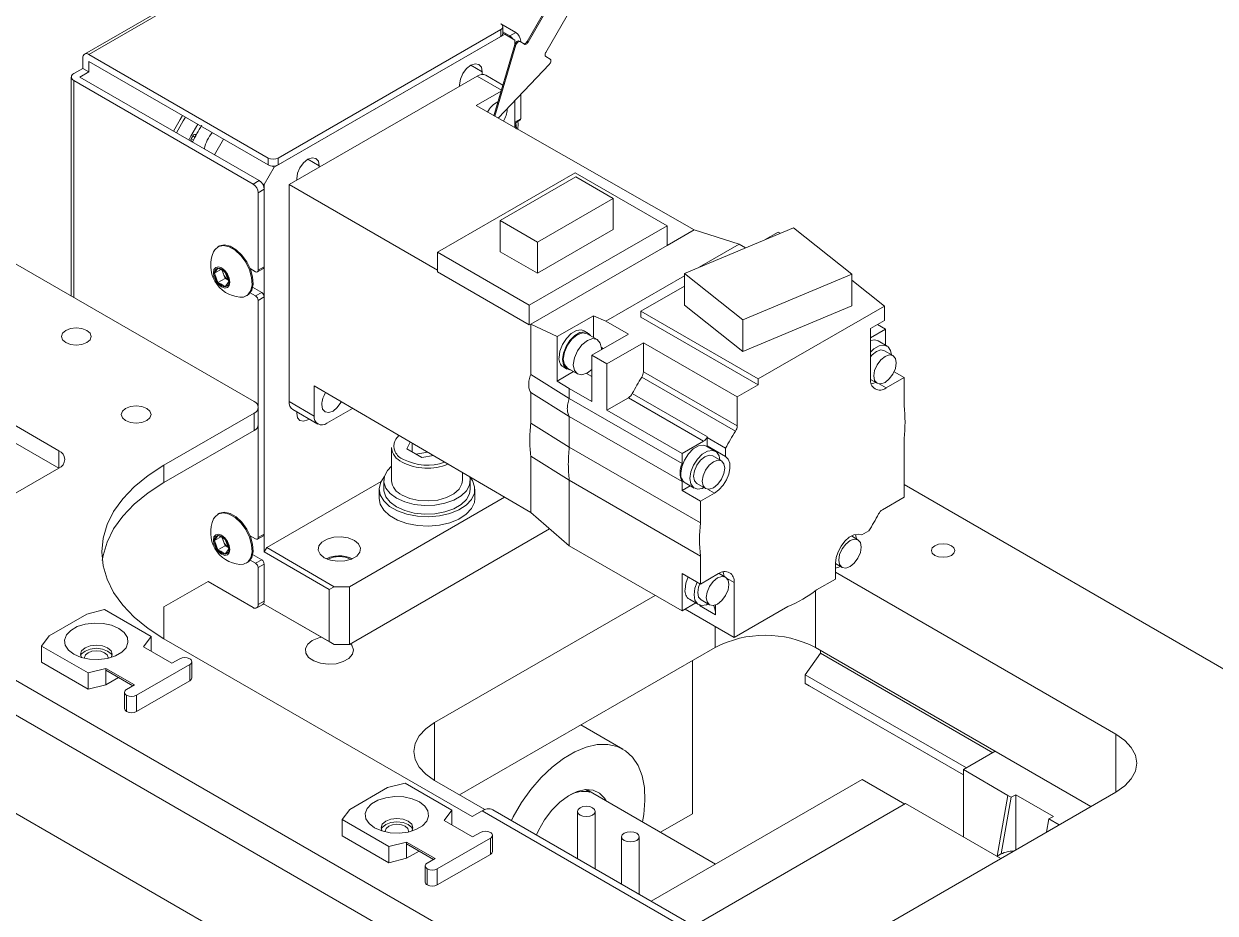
# Model space of a CAD drawing. Header units: millimetres. Extents: x 19 to 1667, y -46 to 1235.
# Drawn here: x 600 to 768.1, y 909.1 to 1034.6 of the extents above; entities that cross this region are included whole.
import ezdxf

# ---------------------------------------------------------------- set-up
doc = ezdxf.new("R2010")
doc.units = ezdxf.units.MM
doc.header["$LTSCALE"] = 4

msp = doc.modelspace()

# ---------------------------------------------------------------- linework, layer by layer
at = {"color": 7, "linetype": 'Continuous', "lineweight": 18}
for p, q in [((690.897, 1066.544), (671.036, 1032.144)), ((691.038, 1066.463), (671.177, 1032.063)), ((673.677, 1030.619), (693.538, 1065.019)), ((641.401, 1049.322), (608.592, 1030.382)), ((642.001, 1049.263), (609.191, 1030.322)), ((667.337, 1034.636), (669.437, 1033.424)), ((667.609, 1033.261), (667.609, 1034.241)), ((635.354, 1014.402), (667.881, 1033.179)), ((635.92, 1015.708), (667.316, 1033.833)), ((635.92, 1014.729), (667.316, 1032.853)), ((667.316, 1032.853), (667.316, 1033.833)), ((667.609, 1033.5), (668.588, 1032.934)), ((667.881, 1033.179), (667.609, 1033.337)), ((669.296, 1032.363), (667.881, 1033.179)), ((668.588, 1032.934), (669.437, 1033.424)), ((669.296, 1032.363), (669.296, 1031.625)), ((669.333, 1031.752), (666.342, 1021.685)), ((669.475, 1031.67), (666.483, 1021.604)), ((669.326, 1031.727), (669.296, 1031.709)), ((669.296, 1031.709), (669.296, 1031.625)), ((669.475, 1031.67), (669.333, 1031.752)), ((669.91, 1032.217), (670.051, 1032.135)), ((670.144, 1032.199), (670.042, 1032.141)), ((670.677, 1031.774), (670.051, 1032.135)), ((670.144, 1032.199), (670.144, 1032.082)), ((671.036, 1032.144), (671.177, 1032.063)), ((608.343, 1028.362), (608.343, 1029.832)), ((609.191, 1030.322), (634.506, 1015.708)), ((609.191, 1029.342), (609.191, 1027.873)), ((609.191, 1029.342), (634.506, 1014.729)), ((666.969, 1021.327), (674.188, 1028.948)), ((674.303, 1029.68), (673.677, 1030.042)), ((607.07, 1027.628), (608.343, 1028.362)), ((609.191, 1027.873), (607.919, 1027.138)), ((608.343, 1028.362), (609.191, 1027.873)), ((637.476, 1011.956), (663.992, 1027.264)), ((663.118, 1028.811), (664.709, 1027.893)), ((663.992, 1027.264), (667.413, 1025.289)), ((664.709, 1027.502), (664.709, 1027.893)), ((667.627, 1026.011), (665.242, 1027.388)), ((606.719, 1027.138), (606.719, 996.233)), ((607.07, 1026.648), (632.385, 1012.034)), ((607.07, 1026.648), (607.07, 996.03)), ((633.233, 1012.524), (607.919, 1027.138)), ((661.527, 1026.056), (661.527, 1025.841)), ((663.853, 1023.102), (667.365, 1025.129)), ((670.144, 1024.679), (670.144, 1021.258)), ((663.853, 1023.102), (694.612, 1005.59)), ((668.244, 1022.586), (668.243, 1022.672)), ((669.296, 1023.783), (669.296, 1020.003)), ((669.296, 1020.768), (670.144, 1021.258)), ((669.296, 1020.599), (670.04, 1021.029)), ((669.305, 1020.604), (669.422, 1019.887)), ((624.311, 1018.917), (624.114, 1019.03)), ((623.951, 1018.224), (623.646, 1018.4)), ((623.842, 1018.002), (623.65, 1018.113)), ((624.174, 1018.661), (623.868, 1018.838)), ((626.94, 1016.157), (628.213, 1018.362)), ((634.506, 1014.729), (634.506, 1015.708)), ((635.92, 1015.708), (635.92, 1014.729)), ((640.118, 1015.534), (641.709, 1014.615)), ((635.354, 1014.402), (633.94, 1011.953)), ((635.072, 1014.565), (635.354, 1014.402)), ((641.709, 1014.4), (641.709, 1014.615)), ((632.385, 1012.034), (633.233, 1012.524)), ((638.527, 1012.778), (638.527, 1012.563)), ((658.406, 1002.405), (677.852, 1013.63)), ((667.263, 1006.886), (677.94, 1013.049)), ((677.852, 1013.63), (690.792, 1006.16)), ((677.94, 1013.049), (683.208, 1010.008)), ((633.94, 1011.299), (633.092, 1010.809)), ((633.092, 999.868), (633.092, 1010.809)), ((633.94, 1011.953), (633.657, 1012.116)), ((633.94, 960.102), (633.94, 1011.953)), ((633.94, 1000.358), (633.94, 1011.299)), ((637.476, 981.336), (637.476, 1011.956)), ((658.406, 999.874), (637.476, 1011.956)), ((672.531, 1003.844), (683.208, 1010.008)), ((683.208, 1010.008), (683.208, 1005.599)), ((667.263, 1006.886), (672.531, 1003.844)), ((667.263, 1002.476), (667.263, 1006.886)), ((690.792, 1006.16), (671.346, 994.935)), ((672.531, 999.435), (683.208, 1005.599)), ((690.792, 1006.16), (690.792, 1003.384)), ((694.612, 1005.59), (690.792, 1003.384)), ((693.275, 999.43), (708.646, 1005.877)), ((694.612, 1005.59), (694.616, 1005.592)), ((694.616, 1005.592), (700.98, 1003.551)), ((708.646, 1005.877), (716.875, 999.339)), ((632.526, 981.335), (591.514, 1005.011)), ((672.531, 1003.844), (672.531, 999.435)), ((704.657, 1004.204), (706.489, 1005.262)), ((706.489, 1005.262), (706.78, 1005.095)), ((627.556, 1003.25), (627.415, 1003.168)), ((658.406, 999.629), (658.406, 1002.405)), ((671.346, 994.935), (658.406, 1002.405)), ((667.263, 1002.476), (672.531, 999.435)), ((671.558, 992.281), (690.792, 1003.384)), ((700.98, 1003.551), (695.349, 1000.3)), ((700.98, 1003.551), (701.871, 1003.036)), ((626.909, 999.436), (627.419, 1000.162)), ((627.926, 1000.023), (626.909, 999.436)), ((626.909, 999.436), (627.419, 998.121)), ((628.436, 998.708), (627.419, 998.121)), ((628.436, 998.708), (627.995, 999.843)), ((628.436, 998.708), (628.874, 998.455)), ((628.95, 998.258), (628.44, 999.573)), ((631.963, 1000.111), (632.738, 999.664)), ((632.988, 999.639), (633.837, 1000.129)), ((633.092, 999.868), (633.94, 1000.358)), ((671.346, 992.158), (658.406, 999.629)), ((693.275, 999.103), (682.165, 992.689)), ((693.275, 999.43), (701.504, 992.892)), ((693.275, 994.939), (693.275, 999.43)), ((701.504, 992.892), (716.875, 999.339)), ((716.875, 999.339), (716.875, 994.848)), ((628.95, 998.258), (628.44, 997.532)), ((633.587, 996.724), (632.312, 997.46)), ((687.115, 994.077), (693.275, 997.634)), ((716.875, 998.482), (721.488, 994.817)), ((631.415, 996.24), (631.556, 996.322)), ((632.738, 996.234), (631.963, 996.681)), ((632.738, 996.234), (633.587, 996.724)), ((633.94, 996.112), (633.092, 995.622)), ((633.092, 980.682), (633.092, 995.622)), ((633.94, 962.633), (633.94, 996.112)), ((671.346, 994.935), (671.346, 992.158)), ((703.661, 984.525), (687.115, 994.077)), ((687.115, 993.261), (687.115, 994.077)), ((693.275, 994.939), (701.504, 988.401)), ((701.504, 988.401), (716.875, 994.848)), ((703.661, 984.525), (721.488, 994.817)), ((721.488, 994.817), (721.488, 992.775)), ((671.558, 992.281), (671.346, 992.158)), ((675.302, 990.513), (671.558, 992.281)), ((671.558, 992.281), (671.558, 985.145)), ((680.397, 993.455), (675.302, 990.513)), ((682.165, 992.689), (680.397, 993.455)), ((680.397, 993.455), (680.397, 990.411)), ((685.347, 990.852), (682.165, 992.689)), ((687.115, 993.261), (703.661, 983.709)), ((701.504, 988.401), (701.504, 992.892)), ((721.488, 992.775), (719.506, 991.631)), ((720.488, 992.198), (721.621, 991.544)), ((675.302, 990.513), (675.302, 984.236)), ((679.609, 991.039), (679.114, 991.325)), ((680.949, 990.093), (679.534, 990.909)), ((680.185, 987.872), (685.347, 990.852)), ((719.506, 991.631), (719.506, 984.527)), ((719.506, 990.322), (721.621, 991.544)), ((721.621, 991.544), (721.621, 989.301)), ((604.949, 974.395), (579.493, 989.091)), ((681.801, 988.805), (681.524, 988.965)), ((681.529, 988.811), (681.524, 988.645)), ((687.468, 989.628), (682.306, 986.648)), ((700.691, 981.994), (687.468, 989.628)), ((687.468, 985.534), (687.468, 989.628)), ((721.854, 989.166), (720.581, 989.901)), ((682.306, 986.648), (680.185, 987.872)), ((680.185, 981.34), (680.185, 987.872)), ((722.681, 987.823), (721.479, 988.517)), ((604.948, 971.946), (579.493, 986.641)), ((677.597, 985.561), (675.302, 984.236)), ((676.165, 986.215), (676.66, 985.929)), ((676.735, 986.059), (678.149, 985.243)), ((679.412, 985.308), (680.185, 984.862)), ((680.109, 985.798), (680.185, 985.755)), ((682.306, 986.648), (682.306, 980.115)), ((700.691, 977.9), (687.468, 985.534)), ((722.842, 985.533), (724.238, 984.728)), ((677.003, 981.756), (671.558, 985.145)), ((675.302, 984.236), (677.003, 983.177)), ((700.45, 977.147), (687.227, 984.78)), ((700.691, 981.994), (703.661, 983.709)), ((703.661, 984.525), (703.661, 983.709)), ((719.507, 984.459), (720.431, 983.926)), ((721.698, 983.261), (720.714, 983.829)), ((721.698, 983.261), (724.238, 984.728)), ((724.238, 984.728), (724.238, 980.773)), ((671.558, 965.659), (641.011, 983.539)), ((641.011, 983.539), (641.011, 979.295)), ((671.558, 982.63), (671.558, 978.283)), ((671.558, 982.63), (677.003, 979.242)), ((677.003, 983.177), (677.003, 981.756)), ((680.185, 981.34), (677.003, 983.177)), ((685.357, 981.876), (682.306, 980.115)), ((695.963, 975.753), (685.357, 981.876)), ((685.888, 982.462), (696.495, 976.339)), ((700.691, 977.9), (700.691, 981.994)), ((633.112, 978.069), (633.112, 980.518)), ((641.011, 979.295), (637.476, 981.336)), ((637.994, 980.191), (641.529, 978.15)), ((646.417, 980.374), (642.779, 978.274)), ((692.913, 972.572), (677.003, 981.756)), ((619.798, 972.354), (632.526, 979.702)), ((632.526, 977.252), (632.526, 979.702)), ((638.527, 979.884), (638.527, 979.686)), ((677.003, 979.242), (677.003, 974.894)), ((677.003, 979.242), (692.913, 970.057)), ((682.306, 980.115), (692.913, 973.992)), ((619.798, 969.905), (632.526, 977.252)), ((633.092, 962.144), (633.092, 977.905)), ((677.003, 974.894), (671.558, 978.283)), ((654.088, 974.643), (654.538, 975.621)), ((654.841, 974.209), (654.841, 975.444)), ((692.913, 973.992), (695.963, 975.753)), ((696.448, 976.25), (699.065, 974.74)), ((696.448, 975.109), (696.448, 976.25)), ((724.238, 976.108), (724.238, 967.825)), ((604.949, 971.946), (604.949, 974.395)), ((651.921, 974.84), (651.921, 970.185)), ((654.088, 974.643), (656.167, 973.447)), ((655.359, 973.911), (657.018, 974.17)), ((657.814, 973.704), (656.167, 973.447)), ((671.558, 973.618), (671.558, 965.659)), ((671.558, 973.618), (677.003, 970.229)), ((695.529, 964.2), (677.003, 974.894)), ((692.913, 973.992), (692.913, 972.572)), ((697.64, 974.306), (696.367, 975.041)), ((696.758, 974.815), (696.448, 975.109)), ((696.448, 975.109), (699.065, 973.598)), ((698.467, 972.963), (697.265, 973.657)), ((699.065, 974.74), (699.065, 973.598)), ((581.968, 958.679), (604.949, 971.946)), ((619.798, 972.354), (619.798, 969.905)), ((650.821, 970.185), (650.821, 968.96)), ((661.921, 970.185), (661.921, 971.3)), ((663.021, 968.96), (663.021, 970.185)), ((677.003, 970.229), (695.529, 959.535)), ((677.003, 970.229), (677.003, 960.969)), ((650.43, 970.03), (634.294, 960.715)), ((650.171, 968.96), (650.171, 967.654)), ((663.671, 967.654), (663.671, 968.96)), ((692.913, 970.057), (692.913, 968.783)), ((692.913, 968.783), (694.059, 969.445)), ((695.529, 967.273), (692.913, 968.783)), ((693.367, 969.845), (694.64, 969.11)), ((695.015, 969.759), (696.217, 969.065)), ((697.484, 968.401), (696.499, 968.969)), ((724.238, 969.612), (776.774, 939.284)), ((667.841, 967.835), (645.961, 955.204)), ((695.529, 967.273), (697.484, 968.401)), ((695.529, 964.2), (695.529, 967.273)), ((724.238, 967.825), (721.188, 966.064)), ((627.556, 965.526), (627.415, 965.444)), ((671.558, 965.655), (671.558, 965.659)), ((677.003, 960.967), (671.558, 965.655)), ((626.909, 961.712), (627.419, 962.438)), ((627.926, 962.299), (626.909, 961.712)), ((626.909, 961.712), (627.419, 960.397)), ((628.436, 960.983), (627.995, 962.119)), ((628.95, 960.534), (628.44, 961.849)), ((631.963, 962.387), (632.738, 961.939)), ((632.988, 961.915), (633.837, 962.405)), ((633.092, 962.144), (633.94, 962.633)), ((645.961, 947.038), (674.228, 963.357)), ((717.74, 961.833), (716.815, 962.367)), ((719.264, 963.076), (718.275, 962.505)), ((628.436, 960.983), (627.419, 960.397)), ((628.436, 960.983), (628.874, 960.731)), ((628.95, 960.534), (628.44, 959.807)), ((633.94, 960.102), (634.294, 960.715)), ((643.133, 954.796), (633.94, 960.102)), ((634.294, 960.715), (643.84, 955.204)), ((692.913, 951.784), (677.003, 960.969)), ((677.003, 960.967), (677.003, 960.969)), ((677.004, 960.968), (677.003, 960.967)), ((631.415, 958.516), (631.556, 958.597)), ((632.738, 958.51), (631.963, 958.957)), ((633.587, 959), (632.312, 959.736)), ((632.738, 958.51), (633.587, 959)), ((633.94, 958.387), (633.092, 957.898)), ((633.94, 953.162), (633.94, 958.387)), ((695.529, 955.58), (695.529, 959.535)), ((714.565, 958.537), (714.565, 956.28)), ((714.565, 958.47), (715.491, 957.936)), ((633.092, 952.672), (633.092, 957.898)), ((695.529, 955.58), (692.913, 957.09)), ((692.913, 957.09), (692.913, 951.784)), ((698.069, 957.046), (695.529, 955.58)), ((699.053, 956.545), (698.128, 957.079)), ((714.565, 957.235), (754.148, 934.384)), ((619.798, 952.345), (626.021, 955.937)), ((626.021, 955.937), (632.385, 952.263)), ((643.133, 954.796), (643.84, 955.204)), ((643.84, 955.204), (645.961, 955.204)), ((645.961, 955.204), (645.961, 947.038)), ((700.261, 955.78), (699.278, 956.348)), ((700.261, 948.023), (700.261, 955.78)), ((714.565, 956.28), (711.903, 954.744)), ((643.133, 947.447), (643.133, 954.796)), ((657.982, 936.017), (689.104, 953.983)), ((693.953, 953.427), (695.226, 952.692)), ((695.601, 953.342), (696.803, 952.648)), ((711.722, 954.611), (711.722, 946.628)), ((608.909, 951.332), (611.419, 951.965)), ((611.419, 951.965), (617.995, 948.169)), ((619.798, 952.345), (619.798, 947.862)), ((632.885, 952.214), (633.733, 952.704)), ((633.092, 952.672), (633.94, 953.162)), ((633.845, 952.808), (643.133, 947.447)), ((643.84, 947.038), (633.845, 952.808)), ((694.856, 952.906), (692.913, 951.784)), ((700.261, 948.023), (693.329, 952.025)), ((695.382, 952.548), (697.645, 951.242)), ((697.645, 951.242), (697.645, 952.625)), ((707.864, 952.412), (700.261, 948.023)), ((603.605, 948.271), (608.909, 951.332)), ((602.509, 946.821), (603.605, 948.271)), ((697.58, 946.628), (697.58, 949.571)), ((590.1, 947.046), (704.297, 881.121)), ((609.085, 943.025), (602.509, 946.821)), ((602.509, 946.821), (602.509, 944.535)), ((617.995, 948.169), (616.899, 946.719)), ((616.899, 946.719), (620.929, 944.393)), ((617.995, 948.169), (617.995, 946.087)), ((663.285, 922.757), (619.798, 947.862)), ((643.84, 947.038), (643.133, 947.447)), ((645.961, 947.038), (643.84, 947.038)), ((661.519, 925.811), (697.58, 946.628)), ((711.722, 946.628), (750.611, 924.178)), ((620.929, 944.393), (622.025, 945.025)), ((712.429, 945.81), (710.308, 942.749)), ((712.429, 946.22), (712.429, 945.81)), ((736.753, 931.769), (712.429, 945.81)), ((702.176, 877.446), (587.978, 943.371)), ((609.085, 940.739), (602.509, 944.535)), ((611.596, 943.658), (609.085, 943.025)), ((615.626, 941.331), (611.596, 943.658)), ((611.596, 943.658), (611.596, 943.413)), ((611.596, 943.413), (615.414, 941.209)), ((611.596, 943.413), (611.596, 941.372)), ((623.44, 944.209), (615.944, 939.882)), ((623.44, 941.923), (623.44, 944.209)), ((623.733, 942.331), (623.733, 944.617)), ((694.398, 923.151), (694.398, 944.791)), ((609.085, 943.025), (609.085, 940.739)), ((611.596, 941.372), (613.364, 942.392)), ((623.44, 941.923), (615.944, 937.596)), ((733.04, 929.625), (710.308, 942.749)), ((710.308, 942.749), (710.308, 941.524)), ((732.617, 928.645), (710.308, 941.524)), ((710.308, 941.524), (710.838, 941.217)), ((609.085, 940.739), (611.596, 941.372)), ((614.237, 940.29), (614.237, 938.004)), ((614.53, 940.698), (615.626, 941.331)), ((614.53, 939.882), (614.53, 937.596)), ((615.944, 939.882), (615.944, 937.596)), ((732.617, 928.645), (710.838, 941.217)), ((657.982, 936.017), (657.982, 927.853)), ((684.573, 932.267), (678.638, 935.693)), ((754.148, 926.22), (754.148, 934.384)), ((737.108, 931.973), (732.617, 929.381)), ((738.91, 925.748), (732.617, 929.381)), ((732.617, 929.381), (732.617, 919.87)), ((591.514, 927.449), (698.64, 865.606)), ((646.032, 923.778), (651.335, 926.84)), ((651.335, 926.84), (653.845, 927.473)), ((653.845, 927.473), (660.421, 923.676)), ((665.081, 923.754), (657.982, 927.853)), ((679.902, 926.216), (679.296, 926.566)), ((697.654, 916.055), (679.431, 926.575)), ((688.567, 910.81), (718.351, 928.003)), ((718.351, 928.003), (724.361, 924.534)), ((754.148, 926.22), (716.674, 904.586)), ((738.91, 925.748), (737.368, 917.176)), ((737.933, 917.493), (739.37, 925.483)), ((739.37, 925.483), (738.91, 925.748)), ((740.006, 925.85), (739.37, 925.483)), ((745.31, 922.788), (740.006, 925.85)), ((740.006, 918.056), (740.006, 925.85)), ((644.936, 922.329), (646.032, 923.778)), ((660.421, 923.676), (659.325, 922.227)), ((660.421, 923.676), (660.421, 921.594)), ((664.699, 923.574), (663.285, 922.757)), ((721.268, 890.918), (664.699, 923.574)), ((722.768, 891.066), (666.199, 923.722)), ((678.157, 923.491), (678.157, 916.819)), ((680.657, 915.376), (680.657, 923.491)), ((689.88, 920.543), (694.398, 923.151)), ((694.044, 922.947), (694.398, 923.151)), ((724.45, 924.585), (694.751, 907.441)), ((737.883, 916.83), (724.45, 924.585)), ((651.512, 918.533), (644.936, 922.329)), ((644.936, 922.329), (644.936, 920.043)), ((659.325, 922.227), (663.356, 919.9)), ((689.88, 920.543), (694.044, 922.947)), ((744.673, 922.421), (744.338, 920.556)), ((744.673, 922.421), (745.31, 922.788)), ((746.12, 921.586), (744.673, 922.421)), ((651.512, 916.247), (644.936, 920.043)), ((665.866, 919.717), (658.371, 915.39)), ((663.356, 919.9), (664.452, 920.533)), ((665.866, 917.43), (665.866, 919.717)), ((666.159, 917.839), (666.159, 920.125)), ((684.38, 919.899), (684.38, 913.227)), ((686.88, 911.784), (686.88, 919.899)), ((654.022, 919.166), (651.512, 918.533)), ((651.512, 918.533), (651.512, 916.247)), ((658.053, 916.839), (654.022, 919.166)), ((654.022, 919.166), (654.022, 918.921)), ((654.022, 918.921), (657.84, 916.716)), ((654.022, 918.921), (654.022, 916.879)), ((651.512, 916.247), (654.022, 916.879)), ((654.022, 916.879), (655.79, 917.9)), ((656.957, 916.206), (658.053, 916.839)), ((665.866, 917.43), (658.371, 913.103)), ((737.628, 917.332), (737.347, 917.14)), ((656.664, 915.798), (656.664, 913.512)), ((656.957, 915.39), (656.957, 913.103)), ((658.371, 915.39), (658.371, 913.103))]:
    msp.add_line(p, q, dxfattribs=at)
at = {"color": 7, "linetype": 'Continuous', "lineweight": 18, "flags": 128}
for points in [[(669.333, 1031.752), (669.376, 1031.863), (669.436, 1031.97), (669.509, 1032.066), (669.591, 1032.145), (669.677, 1032.202), (669.762, 1032.234), (669.842, 1032.239), (669.91, 1032.217)], [(670.051, 1032.135), (669.983, 1032.158), (669.904, 1032.152), (669.819, 1032.12), (669.732, 1032.063), (669.65, 1031.984), (669.577, 1031.889), (669.517, 1031.782), (669.475, 1031.67)], [(670.536, 1031.856), (670.589, 1031.836), (670.65, 1031.833), (670.717, 1031.848), (670.786, 1031.88), (670.855, 1031.928), (670.921, 1031.99), (670.982, 1032.063), (671.036, 1032.144)], [(671.177, 1032.063), (671.124, 1031.981), (671.062, 1031.908), (670.996, 1031.846), (670.927, 1031.799), (670.858, 1031.767), (670.792, 1031.752), (670.731, 1031.754), (670.677, 1031.774)], [(664.709, 1027.893), (664.588, 1028.526), (664.243, 1028.923), (663.727, 1029.023), (663.118, 1028.812), (662.509, 1028.32), (661.993, 1027.624), (661.648, 1026.829), (661.527, 1026.056)], [(673.677, 1030.042), (673.633, 1030.078), (673.6, 1030.13), (673.58, 1030.195), (673.574, 1030.271), (673.58, 1030.354), (673.6, 1030.442), (673.633, 1030.532), (673.677, 1030.619)], [(674.188, 1028.948), (674.264, 1029.041), (674.326, 1029.146), (674.373, 1029.257), (674.4, 1029.368), (674.406, 1029.471), (674.391, 1029.561), (674.356, 1029.632), (674.303, 1029.68)], [(621.16, 1019.493), (622.063, 1021.168), (622.4, 1021.717)], [(621.577, 1019.253), (622.486, 1020.934), (622.818, 1021.476)], [(669.447, 1020.686), (669.57, 1019.873), (669.574, 1019.8)], [(669.727, 1019.713), (669.775, 1020.588), (669.754, 1020.864)], [(623.325, 1018.244), (623.586, 1018.772), (624.56, 1020.47)], [(641.709, 1014.615), (641.588, 1015.248), (641.243, 1015.645), (640.727, 1015.746), (640.118, 1015.534), (639.509, 1015.043), (638.993, 1014.346), (638.648, 1013.551), (638.527, 1012.778)], [(630.521, 996.06), (631.008, 996.086), (631.626, 996.391), (632.048, 996.991), (632.235, 997.832), (632.172, 998.839), (631.864, 999.923), (631.339, 1000.988), (630.642, 1001.938), (629.836, 1002.69), (628.993, 1003.177), (628.188, 1003.355), (627.491, 1003.209), (626.965, 1002.751), (626.812, 1002.485)], [(631.556, 996.322), (631.767, 996.473), (632.189, 997.073), (632.377, 997.913), (632.314, 998.921), (632.006, 1000.005), (631.48, 1001.069), (630.783, 1002.02), (629.978, 1002.772), (629.135, 1003.259), (628.329, 1003.437), (627.632, 1003.291), (627.556, 1003.25)], [(627.93, 997.505), (628.374, 997.35), (628.751, 997.424), (629.003, 997.714), (629.092, 998.176), (629.003, 998.741), (628.751, 999.321), (628.374, 999.83), (627.93, 1000.189), (627.485, 1000.343), (627.108, 1000.27), (626.856, 999.98), (626.768, 999.518), (626.856, 998.953), (627.108, 998.372), (627.485, 997.864), (627.93, 997.505)], [(608.909, 989.662), (608.227, 989.399), (607.424, 989.307), (606.62, 989.399), (605.939, 989.662), (605.484, 990.055), (605.324, 990.519), (605.484, 990.983), (605.939, 991.377), (606.62, 991.639), (607.424, 991.732), (608.227, 991.639), (608.909, 991.377), (609.364, 990.983), (609.524, 990.519), (609.364, 990.055), (608.909, 989.662)], [(679.114, 991.325), (678.682, 991.458), (678.002, 991.351), (677.277, 990.933), (676.597, 990.254), (676.042, 989.396), (675.679, 988.462), (675.554, 987.566)], [(676.049, 987.28), (676.174, 988.176), (676.537, 989.11), (677.091, 989.968), (677.772, 990.647), (678.497, 991.065), (679.177, 991.172), (679.732, 990.955), (679.999, 990.641)], [(679.534, 990.909), (678.892, 991.034), (678.134, 990.77), (677.377, 990.159), (676.734, 989.293), (676.305, 988.303), (676.155, 987.341)], [(677.569, 986.525), (677.72, 987.487), (678.149, 988.476), (678.791, 989.343), (679.549, 989.954), (680.306, 990.217), (680.949, 990.093), (681.378, 989.599), (681.529, 988.811)], [(720.581, 989.901), (720.142, 990.037), (719.506, 989.948)], [(719.506, 988.323), (719.986, 988.768), (720.723, 989.193), (721.415, 989.302), (721.979, 989.081), (722.348, 988.557), (722.471, 987.944)], [(721.479, 988.517), (720.963, 988.617), (720.354, 988.405), (719.745, 987.914), (719.506, 987.632)], [(677.199, 985.791), (677.091, 985.796), (676.537, 986.013), (676.174, 986.529), (676.049, 987.28)], [(676.155, 987.341), (676.305, 986.553), (676.734, 986.059), (676.735, 986.059)], [(719.965, 984.956), (720.087, 985.729), (720.431, 986.524), (720.948, 987.22), (721.556, 987.711), (722.165, 987.923), (722.681, 987.823), (723.026, 987.426), (723.147, 986.793)], [(680.185, 985.87), (679.549, 985.381), (678.791, 985.118), (678.149, 985.243), (677.72, 985.737), (677.569, 986.525)], [(723.147, 986.793), (723.026, 986.02), (722.681, 985.224), (722.165, 984.528), (721.556, 984.037), (720.948, 983.825), (720.431, 983.926), (720.087, 984.323), (719.965, 984.956)], [(720.222, 984.047), (719.986, 983.943), (719.601, 983.843)], [(617.359, 978.661), (616.677, 978.398), (615.874, 978.306), (615.07, 978.398), (614.389, 978.661), (613.933, 979.054), (613.774, 979.518), (613.933, 979.982), (614.389, 980.375), (615.07, 980.638), (615.874, 980.731), (616.677, 980.638), (617.359, 980.375), (617.814, 979.982), (617.974, 979.518), (617.814, 979.054), (617.359, 978.661)], [(644.843, 981.296), (644.778, 981.18), (644.262, 980.484), (643.653, 979.993), (643.045, 979.781), (642.528, 979.881), (642.184, 980.278), (642.062, 980.912)], [(638.527, 979.686), (638.648, 979.053), (638.993, 978.656), (639.509, 978.556), (640.118, 978.768), (640.281, 978.871)], [(652.96, 976.545), (652.514, 976.027), (652.413, 975.852)], [(696.367, 975.041), (695.928, 975.177), (695.236, 975.068), (694.499, 974.643), (693.807, 973.952), (693.242, 973.079), (692.874, 972.13), (692.746, 971.218)], [(694.019, 970.483), (694.147, 971.395), (694.515, 972.344), (695.079, 973.217), (695.772, 973.908), (696.508, 974.333), (697.201, 974.442), (697.765, 974.221), (698.133, 973.697), (698.257, 973.084)], [(697.265, 973.657), (696.749, 973.757), (696.14, 973.545), (695.531, 973.054), (695.015, 972.358), (694.67, 971.563), (694.549, 970.79)], [(697.484, 968.401), (698.115, 968.873), (698.692, 969.518), (699.167, 970.284), (699.5, 971.104), (699.662, 971.91), (699.64, 972.633), (699.435, 973.212), (699.065, 973.598)], [(619.798, 947.862), (617.556, 949.31), (615.61, 950.894), (613.982, 952.594), (612.695, 954.388), (611.763, 956.254), (611.2, 958.169), (611.011, 960.108), (611.2, 962.047), (611.763, 963.962), (612.695, 965.828), (613.982, 967.622), (615.61, 969.322), (617.556, 970.906), (619.798, 972.354)], [(662.953, 970.709), (663.009, 970.405), (662.924, 969.558), (662.489, 968.747), (661.731, 968.019), (660.693, 967.418), (659.436, 966.977), (658.033, 966.723), (656.566, 966.67), (655.119, 966.821), (653.776, 967.168), (652.617, 967.69), (651.708, 968.357), (651.101, 969.131), (650.833, 969.965), (650.919, 970.813), (651.353, 971.624), (651.921, 972.203)], [(695.751, 970.096), (695.872, 970.869), (696.217, 971.664), (696.733, 972.36), (697.342, 972.851), (697.951, 973.063), (698.467, 972.963), (698.812, 972.566), (698.933, 971.933)], [(698.933, 971.933), (698.812, 971.16), (698.467, 970.364), (697.951, 969.668), (697.342, 969.177), (696.733, 968.965), (696.217, 969.065), (695.872, 969.462), (695.751, 970.096)], [(662.977, 970.682), (663.324, 970.194), (663.644, 969.308), (663.602, 968.404), (663.2, 967.529), (662.459, 966.732), (661.419, 966.055), (660.137, 965.535), (658.682, 965.199), (657.132, 965.066), (655.57, 965.143), (654.081, 965.425), (652.746, 965.899), (651.635, 966.537), (650.81, 967.306), (650.314, 968.164), (650.174, 969.066), (650.397, 969.961), (650.889, 970.709)], [(653.393, 968.14), (654.48, 967.666), (655.748, 967.379), (657.102, 967.301), (658.444, 967.436), (659.672, 967.775), (660.697, 968.293), (661.441, 968.951), (661.85, 969.701), (661.921, 970.185)], [(696.007, 969.187), (695.772, 969.083), (695.079, 968.974), (694.515, 969.195), (694.147, 969.719), (694.019, 970.483)], [(694.549, 970.79), (694.67, 970.156), (695.015, 969.759), (695.015, 969.759)], [(619.798, 969.905), (617.556, 968.457), (615.61, 966.873), (613.982, 965.173), (612.695, 963.379), (611.763, 961.512), (611.2, 959.598), (611.086, 958.883)], [(663.021, 968.96), (662.924, 968.333), (662.489, 967.522), (661.731, 966.795), (660.693, 966.193), (659.436, 965.752), (658.033, 965.498), (656.566, 965.445), (655.119, 965.596), (653.776, 965.943), (652.617, 966.465), (651.708, 967.132), (651.101, 967.906), (650.833, 968.74), (650.821, 968.96)], [(663.671, 967.654), (663.602, 967.097), (663.2, 966.223), (662.459, 965.426), (661.419, 964.749), (660.137, 964.228), (658.682, 963.892), (657.132, 963.759), (655.57, 963.836), (654.081, 964.119), (652.746, 964.592), (651.635, 965.231), (650.81, 966), (650.314, 966.858), (650.171, 967.654)], [(630.521, 958.335), (631.008, 958.362), (631.626, 958.667), (632.048, 959.267), (632.235, 960.108), (632.172, 961.115), (631.864, 962.199), (631.339, 963.264), (630.642, 964.214), (629.836, 964.966), (628.993, 965.453), (628.188, 965.631), (627.491, 965.485), (626.965, 965.027), (626.812, 964.76)], [(631.556, 958.597), (631.767, 958.749), (632.189, 959.348), (632.377, 960.189), (632.314, 961.197), (632.006, 962.281), (631.48, 963.345), (630.783, 964.296), (629.978, 965.048), (629.135, 965.535), (628.329, 965.713), (627.632, 965.566), (627.556, 965.526)], [(627.93, 959.781), (628.374, 959.626), (628.751, 959.7), (629.003, 959.989), (629.092, 960.452), (629.003, 961.017), (628.751, 961.597), (628.374, 962.106), (627.93, 962.465), (627.485, 962.619), (627.108, 962.546), (626.856, 962.256), (626.768, 961.794), (626.856, 961.229), (627.108, 960.648), (627.485, 960.14), (627.93, 959.781)], [(646.668, 961.735), (645.815, 962.08), (644.808, 962.236), (643.77, 962.183), (642.826, 961.929), (642.089, 961.504), (641.649, 960.959), (641.558, 960.36), (641.828, 959.779), (642.425, 959.286), (643.279, 958.941), (644.285, 958.785), (645.323, 958.838), (646.268, 959.092), (647.004, 959.517), (647.445, 960.062), (647.535, 960.661), (647.266, 961.242), (646.668, 961.735)], [(718.275, 962.505), (717.756, 962.632), (717.152, 962.52), (716.514, 962.178), (715.897, 961.635), (715.353, 960.937), (714.928, 960.142), (714.658, 959.319), (714.565, 958.537)], [(715.024, 958.966), (715.146, 959.739), (715.49, 960.534), (716.007, 961.23), (716.615, 961.721), (717.224, 961.933), (717.74, 961.833), (718.085, 961.436), (718.206, 960.803)], [(717.396, 962.593), (717.407, 962.567), (717.53, 961.954)], [(718.206, 960.803), (718.085, 960.03), (717.74, 959.235), (717.224, 958.538), (716.615, 958.047), (716.007, 957.835), (715.49, 957.936), (715.146, 958.333), (715.024, 958.966)], [(728.586, 960.979), (729.122, 961.185), (729.753, 961.258), (730.385, 961.185), (730.92, 960.979), (731.278, 960.67), (731.403, 960.305), (731.278, 959.941), (730.92, 959.631), (730.385, 959.425), (729.753, 959.352), (729.122, 959.425), (728.586, 959.631), (728.229, 959.941), (728.103, 960.305), (728.229, 960.67), (728.586, 960.979)], [(698.709, 957.305), (698.719, 957.279), (698.843, 956.666)], [(715.281, 958.057), (715.045, 957.953), (714.565, 957.843)], [(693.789, 956.584), (693.459, 955.712), (693.332, 954.8)], [(694.604, 954.066), (694.732, 954.977), (695.062, 955.849)], [(695.44, 955.631), (695.256, 955.145), (695.135, 954.372)], [(696.337, 953.678), (696.458, 954.451), (696.803, 955.246), (697.319, 955.942), (697.928, 956.434), (698.537, 956.645), (699.053, 956.545), (699.398, 956.148), (699.519, 955.515)], [(699.519, 955.515), (699.398, 954.742), (699.053, 953.947), (698.537, 953.25), (697.928, 952.759), (697.319, 952.547), (696.803, 952.648), (696.458, 953.045), (696.337, 953.678)], [(696.593, 952.769), (696.357, 952.665), (695.665, 952.557), (695.101, 952.778), (694.732, 953.302), (694.604, 954.066)], [(695.135, 954.372), (695.256, 953.739), (695.601, 953.342), (695.601, 953.342)], [(613.42, 949.324), (612.399, 949.765), (611.204, 950.022), (609.933, 950.075), (608.687, 949.918), (607.567, 949.565), (606.666, 949.045), (606.055, 948.399), (605.784, 947.68), (605.875, 946.945), (606.32, 946.256), (607.084, 945.666), (608.105, 945.225), (609.3, 944.968), (610.572, 944.915), (611.818, 945.072), (612.937, 945.425), (613.839, 945.945), (614.45, 946.591), (614.721, 947.311), (614.63, 948.045), (614.184, 948.734), (613.42, 949.324)], [(611.843, 946.593), (611.113, 946.874), (610.252, 946.973), (609.391, 946.874), (608.661, 946.593), (608.173, 946.171), (608.002, 945.674), (608.15, 945.211)], [(612.354, 945.211), (612.502, 945.674), (612.331, 946.171), (611.843, 946.593)], [(646.138, 947.14), (646.3, 946.935), (646.53, 946.303), (646.391, 945.662), (645.9, 945.081), (645.108, 944.625), (644.103, 944.341), (642.992, 944.261), (641.897, 944.393), (640.935, 944.724), (640.212, 945.217), (639.805, 945.819), (639.759, 946.465), (640.078, 947.084), (640.728, 947.61), (640.728, 947.61)], [(640.728, 947.61), (641.639, 947.985), (642.036, 948.08)], [(611.843, 946.127), (611.113, 946.409), (610.252, 946.508), (609.391, 946.409), (608.661, 946.127), (608.173, 945.706), (608.039, 945.441)], [(609.085, 945.882), (608.728, 945.573), (608.602, 945.209), (608.616, 945.088)], [(611.889, 945.088), (611.902, 945.209), (611.777, 945.573), (611.419, 945.882), (610.884, 946.089), (610.252, 946.161), (609.621, 946.089), (609.085, 945.882)], [(612.466, 945.441), (612.331, 945.706), (611.843, 946.127)], [(657.982, 927.853), (656.738, 928.728), (655.814, 929.726), (655.245, 930.809), (655.053, 931.935), (655.245, 933.061), (655.814, 934.144), (656.738, 935.142), (657.982, 936.017)], [(754.148, 934.384), (755.392, 933.509), (756.316, 932.511), (756.885, 931.428), (757.077, 930.302), (756.885, 929.176), (756.316, 928.093), (755.392, 927.095), (754.148, 926.22)], [(668.822, 922.208), (669.096, 922.742), (670.257, 924.724), (671.577, 926.578), (673.026, 928.261), (674.57, 929.733), (676.173, 930.96), (677.797, 931.913), (679.403, 932.57), (680.956, 932.915), (682.417, 932.941), (683.753, 932.646), (684.932, 932.038)], [(684.932, 932.038), (685.928, 931.131), (686.715, 929.946), (687.277, 928.511), (687.6, 926.859), (687.676, 925.03), (687.503, 923.066), (687.319, 922.021)], [(672.36, 920.166), (672.647, 920.787), (673.507, 922.287), (674.534, 923.647), (675.68, 924.803), (676.892, 925.7), (678.111, 926.296), (679.282, 926.565), (680.35, 926.492), (681.265, 926.082)], [(655.846, 924.832), (654.826, 925.273), (653.631, 925.53), (652.359, 925.582), (651.113, 925.426), (649.994, 925.073), (649.092, 924.553), (648.481, 923.907), (648.21, 923.187), (648.301, 922.453), (648.747, 921.763), (649.511, 921.174), (650.531, 920.733), (651.726, 920.476), (652.998, 920.423), (654.244, 920.58), (655.363, 920.932), (656.265, 921.453), (656.876, 922.099), (657.147, 922.818), (657.056, 923.553), (656.611, 924.242), (655.846, 924.832)], [(681.265, 926.082), (681.984, 925.354), (682.215, 924.968)], [(678.523, 922.981), (678.929, 922.825), (679.407, 922.77), (679.886, 922.825), (680.291, 922.981), (680.562, 923.215), (680.657, 923.491), (680.562, 923.767), (680.291, 924.001), (679.886, 924.158), (679.407, 924.213), (678.929, 924.158), (678.523, 924.001), (678.252, 923.767), (678.157, 923.491), (678.252, 923.215), (678.523, 922.981)], [(654.27, 922.1), (653.54, 922.382), (652.679, 922.481), (651.817, 922.382), (651.088, 922.1), (650.6, 921.679), (650.429, 921.182), (650.576, 920.719)], [(654.27, 921.635), (653.54, 921.916), (652.679, 922.015), (651.817, 921.916), (651.088, 921.635), (650.6, 921.214), (650.465, 920.949)], [(651.512, 921.39), (651.154, 921.081), (651.029, 920.716), (651.042, 920.595)], [(654.315, 920.595), (654.329, 920.716), (654.203, 921.081), (653.845, 921.39), (653.31, 921.596), (652.679, 921.669), (652.047, 921.596), (651.512, 921.39)], [(654.781, 920.719), (654.929, 921.182), (654.757, 921.679), (654.27, 922.1)], [(654.892, 920.949), (654.757, 921.214), (654.27, 921.635)], [(686.514, 920.409), (686.108, 920.566), (685.63, 920.621), (685.151, 920.566), (684.746, 920.409), (684.475, 920.175), (684.38, 919.899), (684.475, 919.623), (684.746, 919.389), (685.151, 919.232), (685.63, 919.177), (686.108, 919.232), (686.514, 919.389), (686.785, 919.623), (686.88, 919.899), (686.785, 920.175), (686.514, 920.409)], [(737.33, 917.15), (737.484, 917.249), (737.604, 917.317)]]:
    msp.add_lwpolyline(points, dxfattribs=at)
at = {"color": 7, "linetype": 'Continuous', "lineweight": 18}
for centre, radius, start, end in [((667.161, 1034.241), 0.437, 290.78342, 69.21658), ((667.108, 1033.311), 0.503, 294.37466, 354.3052), ((667.853, 1031.745), 1.399, 33.9567, 58.25414), ((668.609, 1032.129), 1.537, 2.60548, 57.39452), ((608.86, 1029.916), 0.524, 50.79671, 189.21404), ((607.256, 1027.138), 0.524, 110.78342, 249.21658), ((664.725, 1026.242), 1.257, 65.69288, 125.61758), ((668.224, 1020.849), 3.074, 115.09123, 154.16981), ((664.831, 1022.744), 3.417, 327.43723, 357.34101), ((669.906, 1021.227), 0.24, 304.05635, 7.25583), ((643.045, 1008.739), 21.32, 147.08199, 154.45199), ((624.156, 1018.723), 0.31, 97.74069, 158.20938), ((624.171, 1019.989), 0.961, 266.63493, 282.94404), ((630.35, 1016.077), 4.934, 139.36867, 168.75315), ((623.847, 1018.259), 0.246, 145.00181, 216.42052), ((641.448, 1009.653), 19.834, 152.41518, 153.83284), ((623.2, 1017.555), 0.717, 36.85657, 51.2075), ((635.213, 1017.073), 1.537, 242.60967, 297.39033), ((635.213, 1016.093), 1.537, 242.60967, 297.39033), ((632.405, 1011.229), 1.537, 2.60548, 57.39452), ((631.556, 1010.74), 1.537, 2.60548, 57.39452), ((630.911, 1000.568), 4.525, 154.94421, 265.05042), ((627.536, 999.538), 0.635, 100.54678, 189.25188), ((629.122, 999.538), 2.215, 182.63929, 219.77207), ((627.341, 998.847), 1.317, 33.43491, 86.57046), ((629.994, 1000.045), 1.931, 187.63679, 237.13245), ((626.737, 998.156), 2.215, 2.63929, 39.77207), ((632.876, 999.833), 0.218, 230.79671, 9.21404), ((633.702, 1000.327), 0.24, 304.05635, 7.25583), ((628.519, 998.847), 1.317, 213.43491, 266.57046), ((628.324, 998.156), 0.635, 280.54678, 9.25188), ((632.324, 995.587), 0.768, 2.60548, 57.39452), ((633.173, 996.077), 0.768, 2.60548, 57.39452), ((676.946, 987.382), 1.404, 172.48139, 236.20643), ((685.998, 985.589), 1.471, 326.64877, 357.84647), ((716.883, 966.113), 35.042, 147.81105, 152.18895), ((720.842, 984.31), 1.354, 170.78596, 309.20329), ((645.479, 980.752), 3.42, 147.18304, 177.33125), ((684.574, 983.122), 1.471, 302.15183, 333.35197), ((632.216, 980.518), 0.873, 290.78342, 69.21658), ((638.701, 981.201), 1.232, 173.70115, 234.98667), ((705.097, 978.44), 19.283, 353.05228, 6.94765), ((642.089, 979.12), 1.092, 170.78596, 309.20329), ((632.111, 978.169), 1.006, 294.37466, 354.3052), ((730.104, 958.481), 35.04, 147.81095, 152.35312), ((699.221, 977.956), 1.471, 326.64877, 357.84647), ((654.298, 975.078), 2.037, 157.65626, 250.11433), ((695.21, 976.965), 1.427, 301.84918, 330.00067), ((694.964, 977.146), 1.731, 328.87725, 332.18881), ((727.371, 960.053), 34.908, 152.19027, 152.35484), ((604.484, 973.171), 1.31, 290.78342, 69.21658), ((654.407, 975.076), 2.497, 185.43074, 246.05224), ((656.939, 979.62), 7.692, 242.55219, 292.67275), ((656.947, 979.706), 7.348, 242.94397, 289.46867), ((695.519, 971.315), 2.894, 154.24464, 205.75536), ((654.407, 970.422), 2.497, 185.43074, 246.05224), ((694.162, 971.031), 1.428, 172.48139, 236.20643), ((689.663, 981.827), 35.04, 327.64688, 332.18906), ((721.97, 964.819), 1.471, 122.15183, 153.35197), ((630.911, 962.844), 4.525, 154.94421, 265.05042), ((714.67, 961.867), 19.283, 173.05226, 186.94772), ((627.536, 961.814), 0.635, 100.54678, 189.25188), ((629.122, 961.814), 2.215, 182.63929, 219.77207), ((627.341, 961.123), 1.317, 33.43491, 86.57046), ((629.994, 962.321), 1.931, 187.63679, 237.13245), ((626.737, 960.432), 2.215, 2.63929, 39.77207), ((632.876, 962.109), 0.218, 230.79671, 9.21404), ((633.702, 962.603), 0.24, 304.05635, 7.25583), ((628.519, 961.123), 1.317, 213.43491, 266.57046), ((628.324, 960.432), 0.635, 280.54678, 9.25188), ((632.324, 957.863), 0.768, 2.60548, 57.39452), ((633.173, 958.353), 0.768, 2.60548, 57.39452), ((644.547, 955.74), 3.713, 63.5629, 116.4371), ((698.925, 955.997), 1.354, 350.78596, 129.20329), ((694.747, 954.614), 1.428, 172.48139, 236.20643), ((700.316, 970.151), 19.278, 293.04845, 306.94619), ((632.661, 952.602), 0.437, 230.79671, 9.21404), ((633.465, 953.101), 0.48, 304.05635, 7.25583), ((694.624, 951.334), 3.023, 358.2533, 23.86283), ((704.651, 932.981), 15.37, 62.60967, 117.39033), ((622.733, 943.661), 1.537, 62.60967, 117.39033), ((623.285, 944.617), 0.437, 290.78342, 69.21658), ((623.232, 942.381), 0.503, 294.37466, 354.3052), ((614.685, 940.29), 0.437, 110.78342, 249.21658), ((615.237, 941.247), 1.537, 242.60967, 297.39033), ((614.738, 938.054), 0.503, 185.6948, 245.62534), ((615.237, 938.96), 1.537, 242.60967, 297.39033), ((679.041, 922.204), 4.103, 77.88221, 121.56028), ((665.578, 922.347), 1.509, 65.69288, 125.61758), ((665.159, 919.168), 1.537, 62.60967, 117.39033), ((665.711, 920.125), 0.437, 290.78342, 69.21658), ((665.659, 917.889), 0.503, 294.37466, 354.3052), ((739.907, 913.155), 4.758, 91.83165, 118.61453), ((657.111, 915.798), 0.437, 110.78342, 249.21658), ((657.664, 916.754), 1.537, 242.60967, 297.39033), ((657.164, 913.562), 0.503, 185.6948, 245.62534), ((657.664, 914.468), 1.537, 242.60967, 297.39033)]:
    msp.add_arc(centre, radius, start, end, dxfattribs=at)
for points, knots in [([(628.44, 999.573), (628.436, 999.576), (628.197, 999.776), (627.858, 999.984), (627.47, 1000.142), (627.419, 1000.162)], [0, 0, 0, 0, 0.0134031, 0.872814, 1, 1, 1, 1]), ([(628.44, 997.532), (628.436, 997.535), (628.197, 997.734), (627.858, 997.942), (627.47, 998.1), (627.419, 998.121)], [0, 0, 0, 0, 0.0134031, 0.872814, 1, 1, 1, 1]), ([(671.558, 982.63), (671.476, 982.788), (671.316, 983.095), (671.256, 983.713), (671.316, 984.4), (671.476, 984.891), (671.558, 985.145)], [0, 0, 0, 0, 0.2581544, 0.5, 0.7418456, 1, 1, 1, 1]), ([(628.44, 961.849), (628.436, 961.852), (628.197, 962.052), (627.858, 962.259), (627.47, 962.418), (627.419, 962.438)], [0, 0, 0, 0, 0.0134031, 0.872814, 1, 1, 1, 1]), ([(628.44, 959.807), (628.436, 959.811), (628.197, 960.01), (627.858, 960.218), (627.47, 960.376), (627.419, 960.397)], [0, 0, 0, 0, 0.0134031, 0.872814, 1, 1, 1, 1]), ([(646.34, 959.165), (646.103, 959.265), (645.593, 959.481), (644.649, 959.589), (643.684, 959.498), (643.012, 959.344), (642.756, 959.17), (642.733, 959.155)], [0, 0, 0, 0, 0.2178605, 0.468923, 0.7202989, 0.9746819, 1, 1, 1, 1])]:
    msp.add_open_spline(points, degree=3, knots=knots, dxfattribs=at)
for points in [[(677.003, 979.242), (676.923, 979.395), (676.763, 979.7), (676.699, 980.324), (676.763, 981.02), (676.923, 981.511), (677.003, 981.756)], [(671.558, 973.618), (671.487, 974.354), (671.343, 975.826), (671.487, 977.464), (671.558, 978.283)], [(677.003, 974.894), (676.932, 974.076), (676.791, 972.439), (676.932, 970.966), (677.003, 970.229)]]:
    msp.add_open_spline(points, degree=3, dxfattribs=at)

doc.saveas('drawing.dxf')
